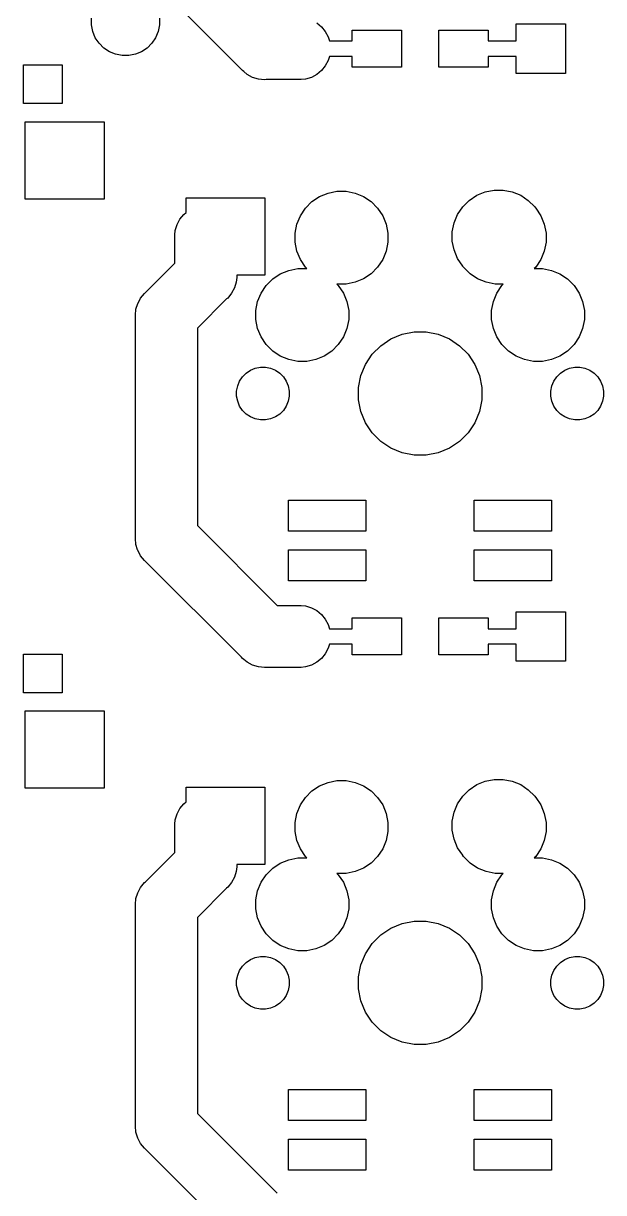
# Model space of a CAD drawing. Extents: x -9 to 124, y -88 to 15.
# Drawn here: x 82.42 to 101.18, y -47.88 to -10.08 of the extents above; entities that cross this region are included whole.
import ezdxf

# ---------------------------------------------------------------- set-up
doc = ezdxf.new("R2010")
doc.units = 0
doc.layers.add('BLACK', color=7, linetype='CONTINUOUS')

msp = doc.modelspace()

# ---------------------------------------------------------------- linework, layer by layer
at = {"layer": 'BLACK', "linetype": 'CONTINUOUS'}
for p, q in [((89.4768, -11.5724), (86.3776, -8.47322)), ((84.625, -10.1333), (84.625, -9.91666)), ((84.6673, -10.3459), (84.625, -10.1333)), ((86.825, -10.1333), (86.7827, -10.3459)), ((86.825, -9.91666), (86.825, -10.1333)), ((91.9083, -10.0645), (92.0605, -10.1895)), ((92.0605, -10.1895), (92.1855, -10.3417)), ((98.35, -10.65), (98.35, -10.1)), ((98.35, -10.1), (99.95, -10.1)), ((99.95, -10.1), (99.95, -11.7)), ((84.7502, -10.546), (84.6673, -10.3459)), ((84.8706, -10.7262), (84.7502, -10.546)), ((86.6998, -10.546), (86.5794, -10.7262)), ((86.7827, -10.3459), (86.6998, -10.546)), ((92.1855, -10.3417), (92.2783, -10.5155)), ((92.2783, -10.5155), (92.3192, -10.65)), ((93.05, -10.65), (93.05, -10.3)), ((93.05, -10.3), (94.65, -10.3)), ((94.65, -10.3), (94.65, -11.5)), ((95.85, -11.5), (95.85, -10.3)), ((95.85, -10.3), (97.45, -10.3)), ((97.45, -10.3), (97.45, -10.65)), ((85.0238, -10.8794), (84.8706, -10.7262)), ((85.204, -10.9998), (85.0238, -10.8794)), ((86.4262, -10.8794), (86.246, -10.9998)), ((86.5794, -10.7262), (86.4262, -10.8794)), ((92.3192, -10.65), (93.05, -10.65)), ((97.45, -10.65), (98.35, -10.65)), ((85.4041, -11.0827), (85.204, -10.9998)), ((85.6167, -11.125), (85.4041, -11.0827)), ((85.8333, -11.125), (85.6167, -11.125)), ((86.0459, -11.0827), (85.8333, -11.125)), ((86.246, -10.9998), (86.0459, -11.0827)), ((92.2783, -11.2845), (92.1855, -11.4583)), ((92.3192, -11.15), (92.2783, -11.2845)), ((93.05, -11.15), (92.3192, -11.15)), ((93.05, -11.5), (93.05, -11.15)), ((98.35, -11.15), (97.45, -11.15)), ((97.45, -11.15), (97.45, -11.5)), ((98.35, -11.7), (98.35, -11.15)), ((82.425, -12.675), (82.425, -11.425)), ((82.425, -11.425), (83.675, -11.425)), ((83.675, -11.425), (83.675, -12.675)), ((89.5081, -11.6105), (89.4768, -11.5724)), ((89.5463, -11.6418), (89.5081, -11.6105)), ((89.6604, -11.7355), (89.5463, -11.6418)), ((92.0605, -11.6105), (91.9083, -11.7355)), ((92.1855, -11.4583), (92.0605, -11.6105)), ((94.65, -11.5), (93.05, -11.5)), ((97.45, -11.5), (95.85, -11.5)), ((99.95, -11.7), (98.35, -11.7)), ((89.8341, -11.8283), (89.6604, -11.7355)), ((90.0226, -11.8855), (89.8341, -11.8283)), ((90.2186, -11.9048), (90.0226, -11.8855)), ((90.2677, -11.9), (90.2186, -11.9048)), ((91.3991, -11.9), (90.2677, -11.9)), ((91.546, -11.8855), (91.3991, -11.9)), ((91.7345, -11.8283), (91.546, -11.8855)), ((91.9083, -11.7355), (91.7345, -11.8283)), ((83.675, -12.675), (82.425, -12.675)), ((82.485, -15.76), (82.485, -13.26)), ((82.485, -13.26), (85.035, -13.26)), ((85.035, -13.26), (85.035, -15.76)), ((97.3525, -15.5276), (97.6423, -15.47)), ((97.6423, -15.47), (97.9377, -15.47)), ((97.9377, -15.47), (98.2275, -15.5276)), ((85.035, -15.76), (82.485, -15.76)), ((87.685, -16.1975), (87.685, -15.72)), ((87.685, -15.72), (90.235, -15.72)), ((90.235, -15.72), (90.235, -18.22)), ((91.5449, -16.0538), (91.7538, -15.8449)), ((91.7538, -15.8449), (91.9995, -15.6807)), ((91.9995, -15.6807), (92.2725, -15.5676)), ((92.2725, -15.5676), (92.5623, -15.51)), ((92.5623, -15.51), (92.8577, -15.51)), ((92.8577, -15.51), (93.1475, -15.5676)), ((93.1475, -15.5676), (93.4205, -15.6807)), ((93.4205, -15.6807), (93.6662, -15.8449)), ((93.6662, -15.8449), (93.8751, -16.0538)), ((96.6249, -16.0138), (96.8338, -15.8049)), ((96.8338, -15.8049), (97.0795, -15.6407)), ((97.0795, -15.6407), (97.3525, -15.5276)), ((98.2275, -15.5276), (98.5005, -15.6407)), ((98.5005, -15.6407), (98.7462, -15.8049)), ((98.7462, -15.8049), (98.9551, -16.0138)), ((87.6095, -16.2595), (87.685, -16.1975)), ((91.3807, -16.2995), (91.5449, -16.0538)), ((93.8751, -16.0538), (94.0393, -16.2995)), ((96.4607, -16.2595), (96.6249, -16.0138)), ((98.9551, -16.0138), (98.9753, -16.0439)), ((98.9753, -16.0439), (98.9851, -16.0538)), ((98.9851, -16.0538), (99.1493, -16.2995)), ((87.3345, -16.774), (87.3917, -16.5855)), ((87.3917, -16.5855), (87.4845, -16.4117)), ((87.4845, -16.4117), (87.6095, -16.2595)), ((91.21, -16.8623), (91.2676, -16.5725)), ((91.2676, -16.5725), (91.3807, -16.2995)), ((94.0393, -16.2995), (94.1524, -16.5725)), ((94.1524, -16.5725), (94.21, -16.8623)), ((96.29, -16.8223), (96.3476, -16.5325)), ((96.3476, -16.5325), (96.4607, -16.2595)), ((99.1493, -16.2995), (99.2624, -16.5725)), ((99.2624, -16.5725), (99.32, -16.8623)), ((87.32, -16.9209), (87.3345, -16.774)), ((87.32, -17.8358), (87.32, -16.9209)), ((91.21, -17.1577), (91.21, -16.8623)), ((94.21, -16.8623), (94.21, -17.1577)), ((96.29, -17.1177), (96.29, -16.8223)), ((99.32, -16.8623), (99.32, -17.1577)), ((91.2676, -17.4475), (91.21, -17.1577)), ((94.21, -17.1577), (94.1524, -17.4475)), ((96.3476, -17.4075), (96.29, -17.1177)), ((99.32, -17.1577), (99.2624, -17.4475)), ((91.3807, -17.7205), (91.2676, -17.4475)), ((91.5449, -17.9662), (91.3807, -17.7205)), ((94.0393, -17.7205), (93.8751, -17.9662)), ((94.1524, -17.4475), (94.0393, -17.7205)), ((96.4607, -17.6805), (96.3476, -17.4075)), ((96.6249, -17.9262), (96.4607, -17.6805)), ((99.1493, -17.7205), (98.9851, -17.9662)), ((99.2624, -17.4475), (99.1493, -17.7205)), ((86.3776, -18.7782), (87.32, -17.8358)), ((90.7295, -18.1807), (91.0025, -18.0676)), ((91.0025, -18.0676), (91.2923, -18.01)), ((91.2923, -18.01), (91.5877, -18.01)), ((91.5889, -18.0102), (91.5449, -17.9662)), ((91.5877, -18.01), (91.5889, -18.0102)), ((93.8751, -17.9662), (93.6662, -18.1751)), ((96.6347, -17.9361), (96.6249, -17.9262)), ((96.6549, -17.9662), (96.6347, -17.9361)), ((96.8638, -18.1751), (96.6549, -17.9662)), ((98.9851, -17.9662), (98.9413, -18.01)), ((98.9413, -18.01), (99.2077, -18.01)), ((99.2077, -18.01), (99.4975, -18.0676)), ((99.4975, -18.0676), (99.7705, -18.1807)), ((89.3055, -18.446), (89.2483, -18.6345)), ((89.32, -18.2991), (89.3055, -18.446)), ((89.3248, -18.25), (89.32, -18.2991)), ((89.32, -18.2991), (89.32, -18.2991)), ((90.235, -18.22), (89.3219, -18.22)), ((89.3219, -18.22), (89.3248, -18.25)), ((90.2749, -18.5538), (90.4838, -18.3449)), ((90.4838, -18.3449), (90.7295, -18.1807)), ((92.5623, -18.51), (92.5611, -18.5098)), ((92.5611, -18.5098), (92.6051, -18.5538)), ((92.8577, -18.51), (92.5623, -18.51)), ((93.1475, -18.4524), (92.8577, -18.51)), ((93.4205, -18.3393), (93.1475, -18.4524)), ((93.6662, -18.1751), (93.4205, -18.3393)), ((97.1095, -18.3393), (96.8638, -18.1751)), ((97.3825, -18.4524), (97.1095, -18.3393)), ((97.6723, -18.51), (97.3825, -18.4524)), ((97.9387, -18.51), (97.6723, -18.51)), ((97.8949, -18.5538), (97.9387, -18.51)), ((99.7705, -18.1807), (100.016, -18.3449)), ((100.016, -18.3449), (100.225, -18.5538)), ((86.2145, -18.9617), (86.3395, -18.8095)), ((86.3395, -18.8095), (86.3776, -18.7782)), ((89.1555, -18.8083), (89.0305, -18.9605)), ((89.2483, -18.6345), (89.1555, -18.8083)), ((89.9976, -19.0725), (90.1107, -18.7995)), ((90.1107, -18.7995), (90.2749, -18.5538)), ((92.6051, -18.5538), (92.7693, -18.7995)), ((92.7693, -18.7995), (92.8824, -19.0725)), ((97.6176, -19.0725), (97.7307, -18.7995)), ((97.7307, -18.7995), (97.8949, -18.5538)), ((100.225, -18.5538), (100.389, -18.7995)), ((100.389, -18.7995), (100.502, -19.0725)), ((86.0645, -19.324), (86.1217, -19.1355)), ((86.1217, -19.1355), (86.1951, -18.998)), ((86.1951, -18.998), (86.2145, -18.9617)), ((88.9924, -18.9918), (88.05, -19.9342)), ((89.0305, -18.9605), (88.9924, -18.9918)), ((89.94, -19.3623), (89.9976, -19.0725)), ((92.8824, -19.0725), (92.94, -19.3623)), ((97.56, -19.3623), (97.6176, -19.0725)), ((100.502, -19.0725), (100.56, -19.3623)), ((86.0452, -19.52), (86.0645, -19.324)), ((86.05, -19.5691), (86.0452, -19.52)), ((86.05, -22.1941), (86.05, -19.5691)), ((89.94, -19.6577), (89.94, -19.3623)), ((92.94, -19.3623), (92.94, -19.6577)), ((97.56, -19.6577), (97.56, -19.3623)), ((100.56, -19.3623), (100.56, -19.6577)), ((88.05, -19.9342), (88.05, -26.3172)), ((89.9976, -19.9475), (89.94, -19.6577)), ((90.1107, -20.2205), (89.9976, -19.9475)), ((92.8824, -19.9475), (92.7693, -20.2205)), ((92.94, -19.6577), (92.8824, -19.9475)), ((97.6176, -19.9475), (97.56, -19.6577)), ((97.7307, -20.2205), (97.6176, -19.9475)), ((100.502, -19.9475), (100.389, -20.2205)), ((100.56, -19.6577), (100.502, -19.9475)), ((90.2749, -20.4662), (90.1107, -20.2205)), ((92.7693, -20.2205), (92.6051, -20.4662)), ((93.979, -20.5012), (94.3055, -20.283)), ((94.3055, -20.283), (94.6684, -20.1327)), ((94.6684, -20.1327), (95.0536, -20.0561)), ((95.0536, -20.0561), (95.4464, -20.0561)), ((95.4464, -20.0561), (95.8316, -20.1327)), ((95.8316, -20.1327), (96.1945, -20.283)), ((96.1945, -20.283), (96.521, -20.5012)), ((97.8949, -20.4662), (97.7307, -20.2205)), ((100.389, -20.2205), (100.225, -20.4662)), ((90.4838, -20.6751), (90.2749, -20.4662)), ((90.7295, -20.8393), (90.4838, -20.6751)), ((92.3962, -20.6751), (92.1505, -20.8393)), ((92.6051, -20.4662), (92.3962, -20.6751)), ((93.483, -21.1055), (93.7012, -20.779)), ((93.7012, -20.779), (93.979, -20.5012)), ((96.521, -20.5012), (96.7988, -20.779)), ((96.7988, -20.779), (97.017, -21.1055)), ((98.1038, -20.6751), (97.8949, -20.4662)), ((98.3495, -20.8393), (98.1038, -20.6751)), ((100.016, -20.6751), (99.7705, -20.8393)), ((100.225, -20.4662), (100.016, -20.6751)), ((91.0025, -20.9524), (90.7295, -20.8393)), ((91.2923, -21.01), (91.0025, -20.9524)), ((91.5877, -21.01), (91.2923, -21.01)), ((91.8775, -20.9524), (91.5877, -21.01)), ((92.1505, -20.8393), (91.8775, -20.9524)), ((93.3327, -21.4684), (93.483, -21.1055)), ((97.017, -21.1055), (97.1673, -21.4684)), ((98.6225, -20.9524), (98.3495, -20.8393)), ((98.9123, -21.01), (98.6225, -20.9524)), ((99.2077, -21.01), (98.9123, -21.01)), ((99.4975, -20.9524), (99.2077, -21.01)), ((99.7705, -20.8393), (99.4975, -20.9524)), ((89.4159, -21.6469), (89.5091, -21.5076)), ((89.5091, -21.5076), (89.6276, -21.3891)), ((89.6276, -21.3891), (89.7669, -21.2959)), ((89.7669, -21.2959), (89.9218, -21.2318)), ((89.9218, -21.2318), (90.0862, -21.1991)), ((90.0862, -21.1991), (90.2538, -21.1991)), ((90.2538, -21.1991), (90.4182, -21.2318)), ((90.4182, -21.2318), (90.5731, -21.2959)), ((90.5731, -21.2959), (90.7124, -21.3891)), ((90.7124, -21.3891), (90.8309, -21.5076)), ((90.8309, -21.5076), (90.9241, -21.6469)), ((93.2561, -21.8536), (93.3327, -21.4684)), ((97.1673, -21.4684), (97.2439, -21.8536)), ((99.5759, -21.6469), (99.6691, -21.5076)), ((99.6691, -21.5076), (99.7876, -21.3891)), ((99.7876, -21.3891), (99.9269, -21.2959)), ((99.9269, -21.2959), (100.082, -21.2318)), ((100.082, -21.2318), (100.246, -21.1991)), ((100.246, -21.1991), (100.414, -21.1991)), ((100.414, -21.1991), (100.578, -21.2318)), ((100.578, -21.2318), (100.733, -21.2959)), ((100.733, -21.2959), (100.872, -21.3891)), ((100.872, -21.3891), (100.991, -21.5076)), ((100.991, -21.5076), (101.084, -21.6469)), ((89.3191, -21.9662), (89.3518, -21.8018)), ((89.3518, -21.8018), (89.4159, -21.6469)), ((90.9241, -21.6469), (90.9882, -21.8018)), ((90.9882, -21.8018), (91.0209, -21.9662)), ((93.2561, -22.2464), (93.2561, -21.8536)), ((97.2439, -21.8536), (97.2439, -22.2464)), ((99.4791, -21.9662), (99.5118, -21.8018)), ((99.5118, -21.8018), (99.5759, -21.6469)), ((101.084, -21.6469), (101.148, -21.8018)), ((101.148, -21.8018), (101.181, -21.9662)), ((86.05, -26.6822), (86.05, -22.1941)), ((86.05, -22.1941), (86.05, -22.1941)), ((89.3191, -22.1338), (89.3191, -21.9662)), ((89.3518, -22.2982), (89.3191, -22.1338)), ((89.4159, -22.4531), (89.3518, -22.2982)), ((90.9882, -22.2982), (90.9241, -22.4531)), ((91.0209, -22.1338), (90.9882, -22.2982)), ((91.0209, -21.9662), (91.0209, -22.1338)), ((93.3327, -22.6316), (93.2561, -22.2464)), ((97.2439, -22.2464), (97.1673, -22.6316)), ((99.4791, -22.1338), (99.4791, -21.9662)), ((99.5118, -22.2982), (99.4791, -22.1338)), ((99.5759, -22.4531), (99.5118, -22.2982)), ((101.148, -22.2982), (101.084, -22.4531)), ((101.181, -22.1338), (101.148, -22.2982)), ((101.181, -21.9662), (101.181, -22.1338)), ((89.5091, -22.5924), (89.4159, -22.4531)), ((89.6276, -22.7109), (89.5091, -22.5924)), ((90.8309, -22.5924), (90.7124, -22.7109)), ((90.9241, -22.4531), (90.8309, -22.5924)), ((93.483, -22.9945), (93.3327, -22.6316)), ((97.1673, -22.6316), (97.017, -22.9945)), ((99.6691, -22.5924), (99.5759, -22.4531)), ((99.7876, -22.7109), (99.6691, -22.5924)), ((100.991, -22.5924), (100.872, -22.7109)), ((101.084, -22.4531), (100.991, -22.5924)), ((89.7669, -22.8041), (89.6276, -22.7109)), ((89.9218, -22.8682), (89.7669, -22.8041)), ((90.0862, -22.9009), (89.9218, -22.8682)), ((90.2538, -22.9009), (90.0862, -22.9009)), ((90.4182, -22.8682), (90.2538, -22.9009)), ((90.5731, -22.8041), (90.4182, -22.8682)), ((90.7124, -22.7109), (90.5731, -22.8041)), ((93.7012, -23.321), (93.483, -22.9945)), ((97.017, -22.9945), (96.7988, -23.321)), ((99.9269, -22.8041), (99.7876, -22.7109)), ((100.082, -22.8682), (99.9269, -22.8041)), ((100.246, -22.9009), (100.082, -22.8682)), ((100.414, -22.9009), (100.246, -22.9009)), ((100.578, -22.8682), (100.414, -22.9009)), ((100.733, -22.8041), (100.578, -22.8682)), ((100.872, -22.7109), (100.733, -22.8041)), ((93.979, -23.5988), (93.7012, -23.321)), ((96.7988, -23.321), (96.521, -23.5988)), ((94.3055, -23.817), (93.979, -23.5988)), ((96.521, -23.5988), (96.1945, -23.817)), ((94.6684, -23.9673), (94.3055, -23.817)), ((95.0536, -24.0439), (94.6684, -23.9673)), ((95.4464, -24.0439), (95.0536, -24.0439)), ((95.8316, -23.9673), (95.4464, -24.0439)), ((96.1945, -23.817), (95.8316, -23.9673)), ((91, -26.5), (91, -25.5)), ((91, -25.5), (93.5, -25.5)), ((93.5, -25.5), (93.5, -26.5)), ((97, -26.5), (97, -25.5)), ((97, -25.5), (99.5, -25.5)), ((99.5, -25.5), (99.5, -26.5)), ((88.05, -26.3172), (90.6328, -28.9)), ((86.0452, -26.7314), (86.05, -26.6822)), ((86.0645, -26.9274), (86.0452, -26.7314)), ((93.5, -26.5), (91, -26.5)), ((99.5, -26.5), (97, -26.5)), ((86.1168, -27.1), (86.0645, -26.9274)), ((86.1217, -27.1159), (86.1168, -27.1)), ((86.2145, -27.2896), (86.1217, -27.1159)), ((91, -28.1), (91, -27.1)), ((91, -27.1), (93.5, -27.1)), ((93.5, -27.1), (93.5, -28.1)), ((97, -28.1), (97, -27.1)), ((97, -27.1), (99.5, -27.1)), ((99.5, -27.1), (99.5, -28.1)), ((86.3395, -27.4419), (86.2145, -27.2896)), ((86.3776, -27.4732), (86.3395, -27.4419)), ((89.4768, -30.5724), (86.3776, -27.4732)), ((93.5, -28.1), (91, -28.1)), ((99.5, -28.1), (97, -28.1)), ((90.6328, -28.9), (91.3991, -28.9)), ((91.3991, -28.9), (91.546, -28.9145)), ((91.546, -28.9145), (91.7345, -28.9717)), ((91.7345, -28.9717), (91.9083, -29.0645)), ((91.9083, -29.0645), (92.0605, -29.1895)), ((98.35, -29.65), (98.35, -29.1)), ((98.35, -29.1), (99.95, -29.1)), ((99.95, -29.1), (99.95, -30.7)), ((92.0605, -29.1895), (92.1855, -29.3417)), ((92.1855, -29.3417), (92.2783, -29.5155)), ((93.05, -29.65), (93.05, -29.3)), ((93.05, -29.3), (94.65, -29.3)), ((94.65, -29.3), (94.65, -30.5)), ((95.85, -30.5), (95.85, -29.3)), ((95.85, -29.3), (97.45, -29.3)), ((97.45, -29.3), (97.45, -29.65)), ((92.2783, -29.5155), (92.3192, -29.65)), ((92.3192, -29.65), (93.05, -29.65)), ((97.45, -29.65), (98.35, -29.65)), ((92.3192, -30.15), (92.2783, -30.2845)), ((93.05, -30.15), (92.3192, -30.15)), ((93.05, -30.5), (93.05, -30.15)), ((98.35, -30.15), (97.45, -30.15)), ((97.45, -30.15), (97.45, -30.5)), ((98.35, -30.7), (98.35, -30.15)), ((82.425, -31.725), (82.425, -30.475)), ((82.425, -30.475), (83.675, -30.475)), ((83.675, -30.475), (83.675, -31.725)), ((89.5081, -30.6105), (89.4768, -30.5724)), ((89.5463, -30.6418), (89.5081, -30.6105)), ((92.0605, -30.6105), (91.9083, -30.7355)), ((92.1855, -30.4583), (92.0605, -30.6105)), ((92.2783, -30.2845), (92.1855, -30.4583)), ((94.65, -30.5), (93.05, -30.5)), ((97.45, -30.5), (95.85, -30.5)), ((89.6604, -30.7355), (89.5463, -30.6418)), ((89.8341, -30.8283), (89.6604, -30.7355)), ((90.0226, -30.8855), (89.8341, -30.8283)), ((90.2186, -30.9048), (90.0226, -30.8855)), ((90.2677, -30.9), (90.2186, -30.9048)), ((91.3991, -30.9), (90.2677, -30.9)), ((91.546, -30.8855), (91.3991, -30.9)), ((91.7345, -30.8283), (91.546, -30.8855)), ((91.9083, -30.7355), (91.7345, -30.8283)), ((99.95, -30.7), (98.35, -30.7)), ((83.675, -31.725), (82.425, -31.725)), ((82.485, -34.81), (82.485, -32.31)), ((82.485, -32.31), (85.035, -32.31)), ((85.035, -32.31), (85.035, -34.81)), ((87.685, -35.2475), (87.685, -34.77)), ((87.685, -34.77), (90.235, -34.77)), ((90.235, -34.77), (90.235, -37.27)), ((91.7538, -34.8949), (91.9995, -34.7307)), ((91.9995, -34.7307), (92.2725, -34.6176)), ((92.2725, -34.6176), (92.5623, -34.56)), ((92.5623, -34.56), (92.8577, -34.56)), ((92.8577, -34.56), (93.1475, -34.6176)), ((93.1475, -34.6176), (93.4205, -34.7307)), ((93.4205, -34.7307), (93.6662, -34.8949)), ((96.8338, -34.8549), (97.0795, -34.6907)), ((97.0795, -34.6907), (97.3525, -34.5776)), ((97.3525, -34.5776), (97.6423, -34.52)), ((97.6423, -34.52), (97.9377, -34.52)), ((97.9377, -34.52), (98.2275, -34.5776)), ((98.2275, -34.5776), (98.5005, -34.6907)), ((98.5005, -34.6907), (98.7462, -34.8549)), ((85.035, -34.81), (82.485, -34.81)), ((91.3807, -35.3495), (91.5449, -35.1038)), ((91.5449, -35.1038), (91.7538, -34.8949)), ((93.6662, -34.8949), (93.8751, -35.1038)), ((93.8751, -35.1038), (94.0393, -35.3495)), ((96.4607, -35.3095), (96.6249, -35.0638)), ((96.6249, -35.0638), (96.8338, -34.8549)), ((98.7462, -34.8549), (98.9551, -35.0638)), ((98.9551, -35.0638), (98.9753, -35.0939)), ((98.9753, -35.0939), (98.9851, -35.1038)), ((98.9851, -35.1038), (99.1493, -35.3495)), ((87.3917, -35.6355), (87.4845, -35.4617)), ((87.4845, -35.4617), (87.6095, -35.3095)), ((87.6095, -35.3095), (87.685, -35.2475)), ((91.2676, -35.6225), (91.3807, -35.3495)), ((94.0393, -35.3495), (94.1524, -35.6225)), ((96.3476, -35.5825), (96.4607, -35.3095)), ((99.1493, -35.3495), (99.2624, -35.6225)), ((87.32, -35.9709), (87.3345, -35.824)), ((87.3345, -35.824), (87.3917, -35.6355)), ((91.21, -35.9123), (91.2676, -35.6225)), ((94.1524, -35.6225), (94.21, -35.9123)), ((96.29, -35.8723), (96.3476, -35.5825)), ((96.29, -36.1677), (96.29, -35.8723)), ((99.2624, -35.6225), (99.32, -35.9123)), ((87.32, -36.8858), (87.32, -35.9709)), ((91.21, -36.2077), (91.21, -35.9123)), ((91.2676, -36.4975), (91.21, -36.2077)), ((94.21, -36.2077), (94.1524, -36.4975)), ((94.21, -35.9123), (94.21, -36.2077)), ((96.3476, -36.4575), (96.29, -36.1677)), ((99.32, -36.2077), (99.2624, -36.4975)), ((99.32, -35.9123), (99.32, -36.2077)), ((91.3807, -36.7705), (91.2676, -36.4975)), ((94.1524, -36.4975), (94.0393, -36.7705)), ((96.4607, -36.7305), (96.3476, -36.4575)), ((99.2624, -36.4975), (99.1493, -36.7705)), ((86.3776, -37.8282), (87.32, -36.8858)), ((91.5449, -37.0162), (91.3807, -36.7705)), ((91.5889, -37.0602), (91.5449, -37.0162)), ((93.8751, -37.0162), (93.6662, -37.2251)), ((94.0393, -36.7705), (93.8751, -37.0162)), ((96.6249, -36.9762), (96.4607, -36.7305)), ((96.6347, -36.9861), (96.6249, -36.9762)), ((96.6549, -37.0162), (96.6347, -36.9861)), ((96.8638, -37.2251), (96.6549, -37.0162)), ((98.9851, -37.0162), (98.9413, -37.06)), ((99.1493, -36.7705), (98.9851, -37.0162)), ((89.32, -37.3491), (89.3055, -37.496)), ((89.3248, -37.3), (89.32, -37.3491)), ((89.32, -37.3491), (89.32, -37.3491)), ((90.235, -37.27), (89.3219, -37.27)), ((89.3219, -37.27), (89.3248, -37.3)), ((90.2749, -37.6038), (90.4838, -37.3949)), ((90.4838, -37.3949), (90.7295, -37.2307)), ((90.7295, -37.2307), (91.0025, -37.1176)), ((91.0025, -37.1176), (91.2923, -37.06)), ((91.2923, -37.06), (91.5877, -37.06)), ((91.5877, -37.06), (91.5889, -37.0602)), ((93.4205, -37.3893), (93.1475, -37.5024)), ((93.6662, -37.2251), (93.4205, -37.3893)), ((97.1095, -37.3893), (96.8638, -37.2251)), ((97.3825, -37.5024), (97.1095, -37.3893)), ((98.9413, -37.06), (99.2077, -37.06)), ((99.2077, -37.06), (99.4975, -37.1176)), ((99.4975, -37.1176), (99.7705, -37.2307)), ((99.7705, -37.2307), (100.016, -37.3949)), ((100.016, -37.3949), (100.225, -37.6038)), ((89.2483, -37.6845), (89.1555, -37.8583)), ((89.3055, -37.496), (89.2483, -37.6845)), ((90.1107, -37.8495), (90.2749, -37.6038)), ((92.5623, -37.56), (92.5611, -37.5598)), ((92.5611, -37.5598), (92.6051, -37.6038)), ((92.8577, -37.56), (92.5623, -37.56)), ((92.6051, -37.6038), (92.7693, -37.8495)), ((93.1475, -37.5024), (92.8577, -37.56)), ((97.6723, -37.56), (97.3825, -37.5024)), ((97.9387, -37.56), (97.6723, -37.56)), ((97.7307, -37.8495), (97.8949, -37.6038)), ((97.8949, -37.6038), (97.9387, -37.56)), ((100.225, -37.6038), (100.389, -37.8495)), ((86.1217, -38.1855), (86.1872, -38.0629)), ((86.1872, -38.0629), (86.2145, -38.0117)), ((86.2145, -38.0117), (86.3395, -37.8595)), ((86.3395, -37.8595), (86.3776, -37.8282)), ((88.9924, -38.0418), (88.05, -38.9842)), ((89.0305, -38.0105), (88.9924, -38.0418)), ((89.1555, -37.8583), (89.0305, -38.0105)), ((89.94, -38.4123), (89.9976, -38.1225)), ((89.9976, -38.1225), (90.1107, -37.8495)), ((92.7693, -37.8495), (92.8824, -38.1225)), ((92.8824, -38.1225), (92.94, -38.4123)), ((97.56, -38.4123), (97.6176, -38.1225)), ((97.6176, -38.1225), (97.7307, -37.8495)), ((100.389, -37.8495), (100.502, -38.1225)), ((100.502, -38.1225), (100.56, -38.4123)), ((86.0452, -38.57), (86.0645, -38.374)), ((86.0645, -38.374), (86.1217, -38.1855)), ((89.94, -38.7077), (89.94, -38.4123)), ((92.94, -38.4123), (92.94, -38.7077)), ((97.56, -38.7077), (97.56, -38.4123)), ((100.56, -38.4123), (100.56, -38.7077)), ((86.05, -38.6191), (86.0452, -38.57)), ((86.05, -41.2441), (86.05, -38.6191)), ((89.9976, -38.9975), (89.94, -38.7077)), ((92.94, -38.7077), (92.8824, -38.9975)), ((97.6176, -38.9975), (97.56, -38.7077)), ((100.56, -38.7077), (100.502, -38.9975)), ((88.05, -38.9842), (88.05, -45.3172)), ((90.1107, -39.2705), (89.9976, -38.9975)), ((90.2749, -39.5162), (90.1107, -39.2705)), ((92.7693, -39.2705), (92.6051, -39.5162)), ((92.8824, -38.9975), (92.7693, -39.2705)), ((94.3055, -39.333), (94.6684, -39.1827)), ((94.6684, -39.1827), (95.0536, -39.1061)), ((95.0536, -39.1061), (95.4464, -39.1061)), ((95.4464, -39.1061), (95.8316, -39.1827)), ((95.8316, -39.1827), (96.1945, -39.333)), ((97.7307, -39.2705), (97.6176, -38.9975)), ((97.8949, -39.5162), (97.7307, -39.2705)), ((100.389, -39.2705), (100.225, -39.5162)), ((100.502, -38.9975), (100.389, -39.2705)), ((90.4838, -39.7251), (90.2749, -39.5162)), ((92.6051, -39.5162), (92.3962, -39.7251)), ((93.7012, -39.829), (93.979, -39.5512)), ((93.979, -39.5512), (94.3055, -39.333)), ((96.1945, -39.333), (96.521, -39.5512)), ((96.521, -39.5512), (96.7988, -39.829)), ((98.1038, -39.7251), (97.8949, -39.5162)), ((100.225, -39.5162), (100.016, -39.7251)), ((90.7295, -39.8893), (90.4838, -39.7251)), ((91.0025, -40.0024), (90.7295, -39.8893)), ((91.2923, -40.06), (91.0025, -40.0024)), ((91.5877, -40.06), (91.2923, -40.06)), ((91.8775, -40.0024), (91.5877, -40.06)), ((92.1505, -39.8893), (91.8775, -40.0024)), ((92.3962, -39.7251), (92.1505, -39.8893)), ((93.483, -40.1555), (93.7012, -39.829)), ((96.7988, -39.829), (97.017, -40.1555)), ((98.3495, -39.8893), (98.1038, -39.7251)), ((98.6225, -40.0024), (98.3495, -39.8893)), ((98.9123, -40.06), (98.6225, -40.0024)), ((99.2077, -40.06), (98.9123, -40.06)), ((99.4975, -40.0024), (99.2077, -40.06)), ((99.7705, -39.8893), (99.4975, -40.0024)), ((100.016, -39.7251), (99.7705, -39.8893)), ((89.5091, -40.5576), (89.6276, -40.4391)), ((89.6276, -40.4391), (89.7669, -40.3459)), ((89.7669, -40.3459), (89.9218, -40.2818)), ((89.9218, -40.2818), (90.0862, -40.2491)), ((90.0862, -40.2491), (90.2538, -40.2491)), ((90.2538, -40.2491), (90.4182, -40.2818)), ((90.4182, -40.2818), (90.5731, -40.3459)), ((90.5731, -40.3459), (90.7124, -40.4391)), ((90.7124, -40.4391), (90.8309, -40.5576)), ((93.3327, -40.5184), (93.483, -40.1555)), ((97.017, -40.1555), (97.1673, -40.5184)), ((99.6691, -40.5576), (99.7876, -40.4391)), ((99.7876, -40.4391), (99.9269, -40.3459)), ((99.9269, -40.3459), (100.082, -40.2818)), ((100.082, -40.2818), (100.246, -40.2491)), ((100.246, -40.2491), (100.414, -40.2491)), ((100.414, -40.2491), (100.578, -40.2818)), ((100.578, -40.2818), (100.733, -40.3459)), ((100.733, -40.3459), (100.872, -40.4391)), ((100.872, -40.4391), (100.991, -40.5576)), ((89.3518, -40.8518), (89.4159, -40.6969)), ((89.4159, -40.6969), (89.5091, -40.5576)), ((90.8309, -40.5576), (90.9241, -40.6969)), ((90.9241, -40.6969), (90.9882, -40.8518)), ((93.2561, -40.9036), (93.3327, -40.5184)), ((97.1673, -40.5184), (97.2439, -40.9036)), ((99.5118, -40.8518), (99.5759, -40.6969)), ((99.5759, -40.6969), (99.6691, -40.5576)), ((100.991, -40.5576), (101.084, -40.6969)), ((101.084, -40.6969), (101.148, -40.8518)), ((89.3191, -41.0162), (89.3518, -40.8518)), ((89.3191, -41.1838), (89.3191, -41.0162)), ((89.3518, -41.3482), (89.3191, -41.1838)), ((90.9882, -40.8518), (91.0209, -41.0162)), ((91.0209, -41.1838), (90.9882, -41.3482)), ((91.0209, -41.0162), (91.0209, -41.1838)), ((93.2561, -41.2964), (93.2561, -40.9036)), ((97.2439, -40.9036), (97.2439, -41.2964)), ((99.4791, -41.0162), (99.5118, -40.8518)), ((99.4791, -41.1838), (99.4791, -41.0162)), ((99.5118, -41.3482), (99.4791, -41.1838)), ((101.148, -40.8518), (101.181, -41.0162)), ((101.181, -41.1838), (101.148, -41.3482)), ((101.181, -41.0162), (101.181, -41.1838)), ((86.05, -45.6822), (86.05, -41.2441)), ((86.05, -41.2441), (86.05, -41.2441)), ((89.4159, -41.5031), (89.3518, -41.3482)), ((89.5091, -41.6424), (89.4159, -41.5031)), ((90.9241, -41.5031), (90.8309, -41.6424)), ((90.9882, -41.3482), (90.9241, -41.5031)), ((93.3327, -41.6816), (93.2561, -41.2964)), ((97.2439, -41.2964), (97.1673, -41.6816)), ((99.5759, -41.5031), (99.5118, -41.3482)), ((99.6691, -41.6424), (99.5759, -41.5031)), ((101.084, -41.5031), (100.991, -41.6424)), ((101.148, -41.3482), (101.084, -41.5031)), ((89.6276, -41.7609), (89.5091, -41.6424)), ((89.7669, -41.8541), (89.6276, -41.7609)), ((89.9218, -41.9182), (89.7669, -41.8541)), ((90.0862, -41.9509), (89.9218, -41.9182)), ((90.2538, -41.9509), (90.0862, -41.9509)), ((90.4182, -41.9182), (90.2538, -41.9509)), ((90.5731, -41.8541), (90.4182, -41.9182)), ((90.7124, -41.7609), (90.5731, -41.8541)), ((90.8309, -41.6424), (90.7124, -41.7609)), ((93.483, -42.0445), (93.3327, -41.6816)), ((97.1673, -41.6816), (97.017, -42.0445)), ((99.7876, -41.7609), (99.6691, -41.6424)), ((99.9269, -41.8541), (99.7876, -41.7609)), ((100.082, -41.9182), (99.9269, -41.8541)), ((100.246, -41.9509), (100.082, -41.9182)), ((100.414, -41.9509), (100.246, -41.9509)), ((100.578, -41.9182), (100.414, -41.9509)), ((100.733, -41.8541), (100.578, -41.9182)), ((100.872, -41.7609), (100.733, -41.8541)), ((100.991, -41.6424), (100.872, -41.7609)), ((93.7012, -42.371), (93.483, -42.0445)), ((97.017, -42.0445), (96.7988, -42.371)), ((93.979, -42.6488), (93.7012, -42.371)), ((94.3055, -42.867), (93.979, -42.6488)), ((96.521, -42.6488), (96.1945, -42.867)), ((96.7988, -42.371), (96.521, -42.6488)), ((94.6684, -43.0173), (94.3055, -42.867)), ((95.0536, -43.0939), (94.6684, -43.0173)), ((95.8316, -43.0173), (95.4464, -43.0939)), ((96.1945, -42.867), (95.8316, -43.0173)), ((95.4464, -43.0939), (95.0536, -43.0939)), ((91, -45.55), (91, -44.55)), ((91, -44.55), (93.5, -44.55)), ((93.5, -44.55), (93.5, -45.55)), ((97, -45.55), (97, -44.55)), ((97, -44.55), (99.5, -44.55)), ((99.5, -44.55), (99.5, -45.55)), ((88.05, -45.3172), (90.6328, -47.9)), ((86.0452, -45.7314), (86.05, -45.6822)), ((86.0645, -45.9274), (86.0452, -45.7314)), ((93.5, -45.55), (91, -45.55)), ((99.5, -45.55), (97, -45.55)), ((86.1217, -46.1159), (86.0645, -45.9274)), ((86.2145, -46.2896), (86.1217, -46.1159)), ((86.3395, -46.4419), (86.2145, -46.2896)), ((86.3776, -46.4732), (86.3395, -46.4419)), ((89.4768, -49.5724), (86.3776, -46.4732)), ((91, -47.15), (91, -46.15)), ((91, -46.15), (93.5, -46.15)), ((93.5, -46.15), (93.5, -47.15)), ((97, -47.15), (97, -46.15)), ((97, -46.15), (99.5, -46.15)), ((99.5, -46.15), (99.5, -47.15)), ((93.5, -47.15), (91, -47.15)), ((99.5, -47.15), (97, -47.15))]:
    msp.add_line(p, q, dxfattribs=at)

doc.saveas('drawing.dxf')
